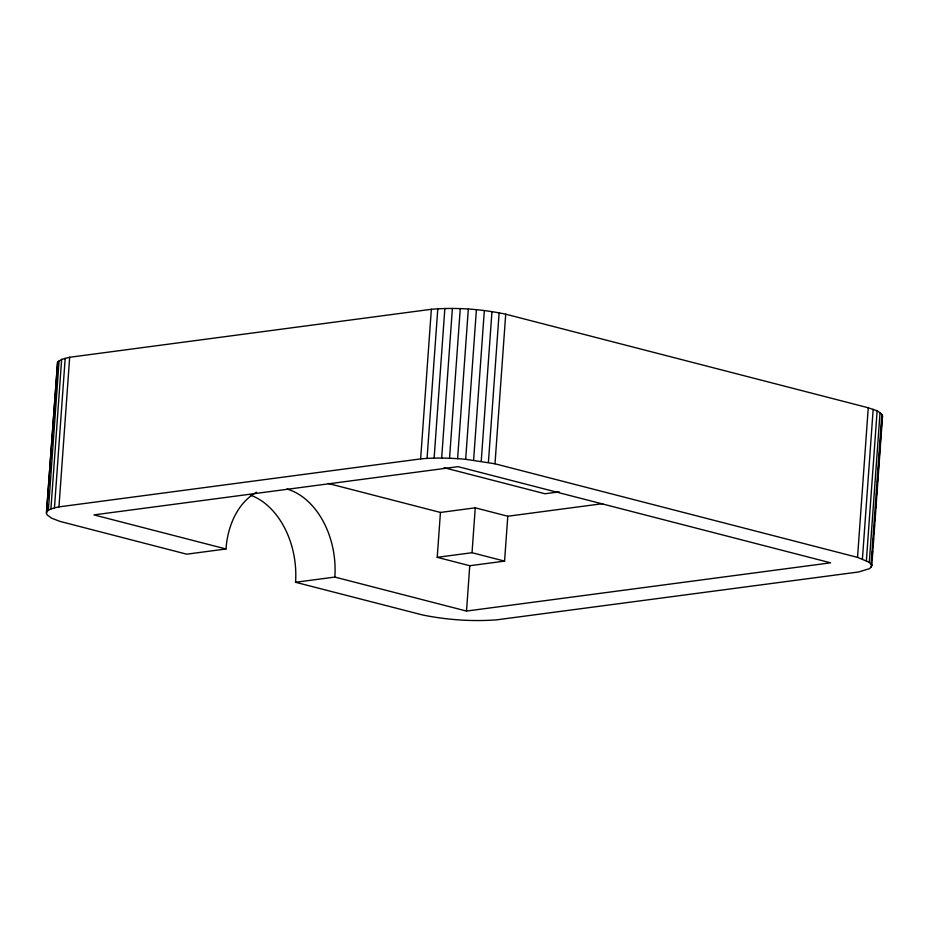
<?xml version="1.0" encoding="UTF-8"?>
<svg xmlns="http://www.w3.org/2000/svg" width="929" height="929" viewBox="0 0 929 929"><rect width="100%" height="100%" fill="white"/><g stroke="black" fill="none" stroke-linecap="round" stroke-linejoin="round"><path stroke-width="1.39" d="M256.648 492.242A75.969 54.242 82.5 0 0 225.991 548.981L186.694 554.183L60.118 521.436L51.652 518.196L47.124 514.898L46.45 513.296L57.586 362.147L61.639 359.407L69.675 357.27L431.358 309.287C456.197 307.232 481.35 309.043 505.713 314.188L868.255 407.761C873.167 409.735 880.158 410.606 882.55 415.96L871.82 565.575L869.811 568.56L858.71 571.962L496.643 619.84C471.897 621.675 446.884 619.898 422.579 614.963L295.538 582.274A75.969 54.242 82.5 0 0 250.307 495.087M46.45 513.296L57.586 362.147M47.634 507.71L47.843 504.83M48.563 494.762L48.772 491.882M49.492 481.814L49.701 478.934M50.421 468.866L50.63 465.986M51.35 455.918L51.548 453.038M52.279 442.97L52.477 440.091M53.208 430.022L53.406 427.143M54.126 417.075L54.335 414.195M55.055 404.127L55.264 401.247M55.984 391.179L56.193 388.299M56.913 378.231L57.122 375.351M46.868 511.763L48.366 510.323L59.084 360.719M48.366 510.323L50.909 509.022L61.639 359.407M50.909 509.022L54.463 507.861L65.193 358.257M54.463 507.861L58.957 506.886L69.675 357.27M58.957 506.886L420.64 458.903L431.358 309.287M420.64 458.903L427.061 458.38L437.791 308.776M427.061 458.38L434.122 458.102L444.852 308.486M434.122 458.102L441.67 458.055L452.388 308.44M507.791 516.234L504.575 561.116L469.76 565.726L437.222 557.33L440.439 512.448L475.253 507.826L507.791 516.234L602.677 503.657M441.67 458.055L449.543 458.241L460.261 308.625M449.543 458.241L457.602 458.659L468.321 309.043M871.82 565.575L869.3 562.289L857.537 557.377L494.994 463.792L465.673 459.298L476.403 309.682M473.604 460.157L484.334 310.541M295.538 582.274L334.835 577.072L466.509 611.061L469.76 565.726M437.222 557.33L472.037 552.709L475.253 507.826M481.234 461.202L491.964 311.587M488.41 462.421L499.14 312.818M494.994 463.792L505.713 314.188M857.537 557.377L868.255 407.761M862.437 558.968L873.167 409.352M866.385 560.617L877.115 411.001M869.3 562.289L880.03 412.673M871.123 563.949L881.853 414.334M871.379 567.12L871.588 564.24M871.901 559.92L872.517 551.292M872.83 546.972L873.446 538.344M873.759 534.024L874.375 525.396M874.677 521.088L875.304 512.448M875.606 508.14L876.233 499.5M876.535 495.192L877.162 486.552M877.464 482.244L878.079 473.604M878.393 469.296L879.008 460.656M879.322 456.348L879.937 447.72M880.251 443.4L880.866 434.772M881.18 430.452L881.795 421.824M882.109 417.504L882.55 415.96M559.258 491.859L544.975 493.752L444.155 467.728M466.509 611.061L830.607 562.823L458.032 466.66L93.945 514.898L225.991 548.981M457.602 458.659L465.673 459.298M328.355 483.51L440.439 512.448M472.037 552.709L504.575 561.116M287.026 489.049A75.969 54.242 82.5 0 1 334.835 577.072"/></g></svg>
